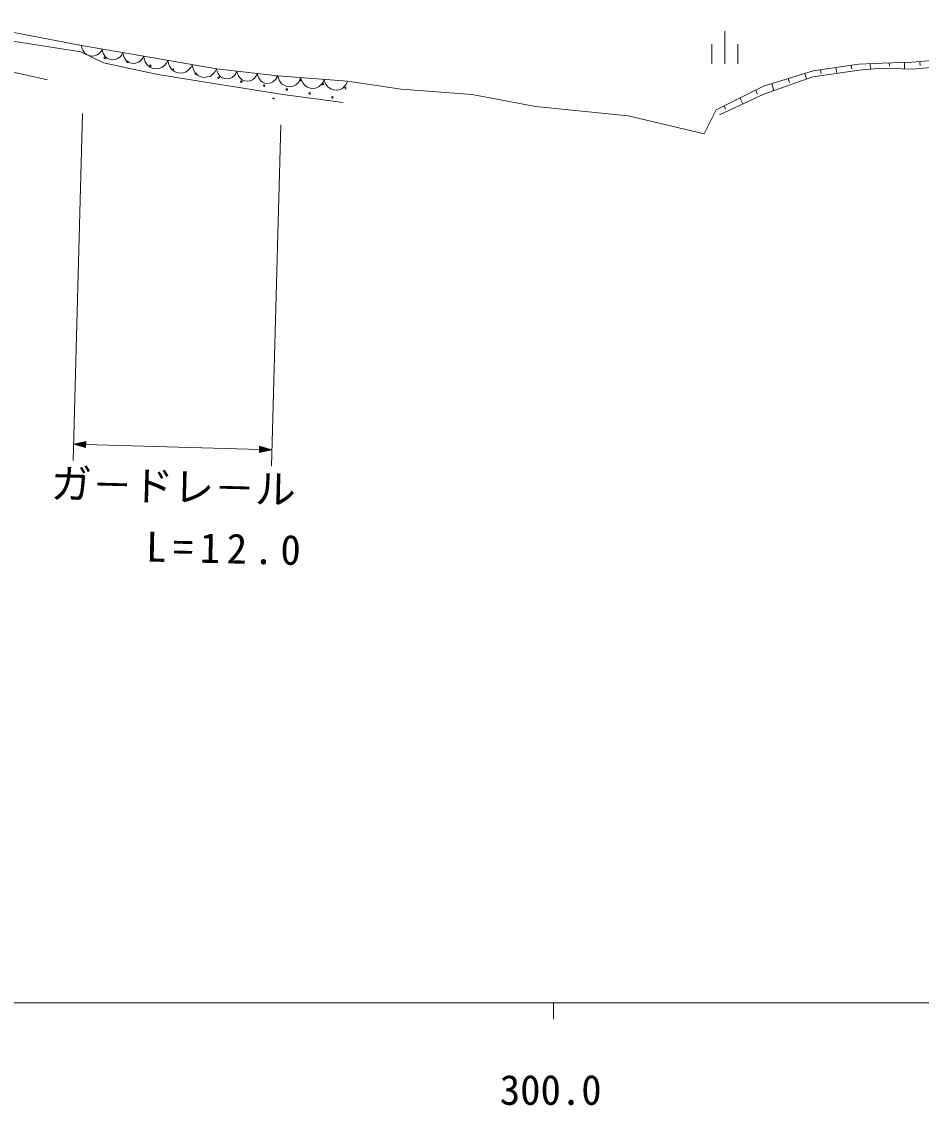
# Model space of a CAD drawing. Units: millimetres, scale not verified. Extents: x 33656 to 673656, y 21260 to 381260.
# Drawn here: x 329098 to 384187, y 199975 to 266322 of the extents above; entities that cross this region are included whole.
import ezdxf
from ezdxf.enums import TextEntityAlignment as Align

# ---------------------------------------------------------------- set-up
doc = ezdxf.new("R2010")
doc.units = ezdxf.units.MM
doc.header["$LTSCALE"] = 1000
doc.layers.add('S-SUV', color=7, linetype='Continuous', lineweight=13)
doc.styles.add('ＭＳ ゴシック', font='')
doc.styles.get('ＭＳ ゴシック').set_extended_font_data('MS Gothic')

msp = doc.modelspace()

# ---------------------------------------------------------------- linework, layer by layer
at = {"layer": 'S-SUV'}
for p, q in [((325084, 266322), (332769, 264872)), ((372158, 265738), (372158, 263738)), ((328418, 265142), (332727, 264472)), ((332769, 264872), (332791, 264718)), ((336569, 264201), (332769, 264872)), ((371358, 264943), (371358, 263743)), ((372958, 264943), (372958, 263743)), ((332727, 264472), (334099, 263809)), ((332791, 264718), (332845, 264581)), ((332845, 264581), (332944, 264420)), ((332944, 264420), (333070, 264319)), ((333070, 264319), (333210, 264245)), ((333210, 264245), (333406, 264211)), ((333406, 264211), (333564, 264232)), ((333564, 264232), (333716, 264283)), ((333716, 264283), (333864, 264401)), ((333864, 264401), (333959, 264511)), ((333959, 264511), (334035, 264648)), ((334035, 264648), (334057, 264494)), ((334057, 264494), (334111, 264357)), ((334111, 264357), (334210, 264196)), ((334210, 264196), (334336, 264096)), ((334336, 264096), (334477, 264022)), ((334983, 264060), (335131, 264177)), ((335131, 264177), (335226, 264288)), ((335226, 264288), (335302, 264425)), ((335302, 264425), (335324, 264271)), ((335324, 264271), (335378, 264134)), ((335378, 264134), (335477, 263973)), ((336398, 263954), (336492, 264064)), ((336492, 264064), (336569, 264201)), ((336569, 264201), (336595, 264020)), ((336569, 264201), (341032, 263425)), ((387511, 264163), (383612, 263833)), ((326908, 263592), (330670, 262752)), ((334099, 263809), (337429, 263083)), ((334477, 264022), (334673, 263987)), ((334673, 263987), (334830, 264008)), ((334830, 264008), (334983, 264060)), ((335477, 263973), (335603, 263872)), ((335603, 263872), (335743, 263798)), ((335743, 263798), (335940, 263764)), ((335940, 263764), (336097, 263785)), ((336097, 263785), (336249, 263836)), ((336249, 263836), (336398, 263954)), ((336595, 264020), (336659, 263860)), ((336659, 263860), (336775, 263671)), ((336775, 263671), (336923, 263553)), ((336923, 263553), (337088, 263467)), ((337088, 263467), (337319, 263427)), ((337319, 263427), (337504, 263452)), ((337504, 263452), (337683, 263513)), ((337683, 263513), (337856, 263651)), ((337856, 263651), (337967, 263782)), ((337967, 263782), (338056, 263942)), ((338056, 263942), (338082, 263761)), ((338082, 263761), (338146, 263601)), ((338146, 263601), (338263, 263412)), ((338263, 263412), (338411, 263294)), ((339344, 263393), (339455, 263523)), ((339455, 263523), (339544, 263683)), ((339544, 263683), (339570, 263503)), ((339570, 263503), (339634, 263342)), ((340942, 263264), (341032, 263425)), ((341032, 263425), (341062, 263276)), ((341032, 263425), (344774, 263004)), ((380364, 263716), (377554, 263302)), ((378959, 263509), (379011, 263153)), ((379896, 263647), (379927, 263434)), ((381765, 263785), (380364, 263716)), ((381769, 263485), (380388, 263358)), ((381064, 263750), (381081, 263422)), ((383612, 263833), (381765, 263785)), ((383639, 263423), (381769, 263485)), ((382227, 263797), (382232, 263601)), ((383150, 263821), (383160, 263439)), ((383639, 263423), (387633, 263785)), ((384099, 263874), (384120, 263631)), ((337429, 263083), (340866, 262542)), ((338411, 263294), (338576, 263208)), ((338576, 263208), (338807, 263168)), ((338807, 263168), (338991, 263193)), ((338991, 263193), (339170, 263254)), ((339170, 263254), (339344, 263393)), ((339634, 263342), (339751, 263153)), ((339751, 263153), (339899, 263035)), ((339899, 263035), (340064, 262949)), ((340064, 262949), (340294, 262909)), ((340294, 262909), (340479, 262935)), ((340479, 262935), (340658, 262995)), ((340658, 262995), (340832, 263134)), ((340832, 263134), (340942, 263264)), ((341062, 263276), (341124, 263146)), ((341124, 263146), (341230, 262995)), ((341230, 262995), (341359, 262905)), ((341359, 262905), (341500, 262842)), ((341500, 262842), (341693, 262820)), ((341693, 262820), (341845, 262850)), ((341845, 262850), (341991, 262910)), ((341991, 262910), (342128, 263033)), ((342128, 263033), (342213, 263147)), ((342213, 263147), (342279, 263285)), ((342279, 263285), (342310, 263136)), ((342310, 263136), (342371, 263006)), ((342371, 263006), (342477, 262855)), ((342477, 262855), (342606, 262765)), ((342606, 262765), (342747, 262701)), ((343093, 262710), (343238, 262769)), ((343238, 262769), (343375, 262893)), ((343375, 262893), (343461, 263007)), ((343461, 263007), (343527, 263144)), ((343527, 263144), (343557, 262996)), ((343557, 262996), (343618, 262866)), ((343618, 262866), (343725, 262715)), ((344486, 262629), (344623, 262753)), ((344623, 262753), (344708, 262866)), ((344708, 262866), (344774, 263004)), ((344774, 263004), (344815, 262836)), ((349057, 262680), (344774, 263004)), ((344815, 262836), (344890, 262690)), ((346039, 262603), (346132, 262736)), ((346132, 262736), (346202, 262896)), ((346202, 262896), (346243, 262728)), ((347560, 262628), (347629, 262788)), ((347629, 262788), (347670, 262620)), ((377554, 263302), (374525, 262372)), ((377553, 262937), (374541, 261880)), ((376039, 262837), (376111, 262603)), ((377049, 263147), (377156, 262798)), ((380388, 263358), (377553, 262937)), ((378022, 263371), (378054, 263157)), ((345095, 261856), (340866, 262542)), ((342747, 262701), (342941, 262680)), ((342941, 262680), (343093, 262710)), ((343725, 262715), (343853, 262625)), ((343853, 262625), (343995, 262561)), ((343995, 262561), (344188, 262540)), ((344188, 262540), (344340, 262570)), ((344340, 262570), (344486, 262629)), ((344890, 262690), (345018, 262523)), ((345018, 262523), (345168, 262425)), ((345168, 262425), (345332, 262359)), ((345332, 262359), (345553, 262342)), ((345553, 262342), (345725, 262383)), ((345725, 262383), (345888, 262457)), ((345888, 262457), (346039, 262603)), ((346243, 262728), (346318, 262582)), ((346318, 262582), (346445, 262415)), ((346445, 262415), (346596, 262317)), ((346596, 262317), (346759, 262251)), ((346759, 262251), (346981, 262234)), ((346981, 262234), (347152, 262275)), ((347152, 262275), (347316, 262349)), ((347316, 262349), (347467, 262495)), ((347467, 262495), (347560, 262628)), ((347670, 262620), (347745, 262474)), ((347745, 262474), (347873, 262306)), ((347873, 262306), (348023, 262209)), ((348023, 262209), (348187, 262142)), ((348187, 262142), (348408, 262126)), ((348408, 262126), (348580, 262167)), ((348580, 262167), (348743, 262240)), ((348743, 262240), (348895, 262387)), ((348895, 262387), (348987, 262520)), ((348987, 262520), (349057, 262680)), ((352333, 262185), (349057, 262680)), ((356689, 261865), (352333, 262185)), ((371620, 260928), (374525, 262372)), ((374041, 262131), (374158, 261896)), ((375029, 262527), (375161, 262097)), ((345095, 261856), (348779, 261365)), ((360553, 261127), (356689, 261865)), ((374541, 261880), (371830, 260628)), ((373072, 261650), (373254, 261285)), ((366229, 260563), (360553, 261127)), ((370888, 259448), (371620, 260928)), ((372104, 261168), (372205, 260967)), ((332828, 260690), (332242, 239451)), ((366229, 260563), (370888, 259448)), ((344388, 239116), (344964, 259996)), ((333025, 240618), (332270, 240451)), ((332270, 240451), (333014, 240243)), ((332270, 240451), (344416, 240116)), ((332347, 240449), (333005, 240590)), ((332996, 240271), (332349, 240449)), ((332424, 240447), (332976, 240563)), ((332969, 240300), (332424, 240447)), ((332498, 240445), (332947, 240535)), ((332942, 240329), (332498, 240445)), ((332575, 240442), (332919, 240508)), ((332914, 240358), (332575, 240442)), ((332650, 240440), (332890, 240481)), ((332887, 240387), (332650, 240440)), ((332727, 240438), (332861, 240453)), ((332860, 240435), (332727, 240438)), ((332860, 240416), (332727, 240438)), ((332861, 240453), (332860, 240416)), ((332890, 240481), (332887, 240387)), ((332919, 240508), (332914, 240358)), ((332947, 240535), (332942, 240329)), ((332976, 240563), (332969, 240300)), ((333005, 240590), (332996, 240271)), ((333014, 240243), (333025, 240618)), ((343671, 240324), (343661, 239949)), ((344416, 240116), (343671, 240324)), ((343680, 239977), (343689, 240296)), ((343689, 240296), (344337, 240118)), ((343709, 240004), (343717, 240267)), ((343717, 240267), (344262, 240120)), ((343738, 240032), (343744, 240238)), ((343744, 240238), (344187, 240122)), ((343767, 240059), (343771, 240209)), ((343771, 240209), (344110, 240124)), ((343796, 240086), (343799, 240180)), ((343799, 240180), (344035, 240127)), ((343661, 239949), (344416, 240116)), ((344339, 240118), (343680, 239977)), ((344262, 240120), (343709, 240004)), ((344187, 240122), (343738, 240032)), ((344110, 240124), (343767, 240059)), ((344035, 240127), (343796, 240086)), ((343825, 240114), (343826, 240151)), ((343825, 240132), (343958, 240129)), ((343958, 240129), (343825, 240114)), ((343826, 240151), (343958, 240129)), ((33656, 206260), (572656, 206260)), ((361656, 206260), (361656, 205260))]:
    msp.add_line(p, q, dxfattribs=at)
for centre in [(334189, 264108), (335582, 263865), (336975, 263623), (338369, 263380), (339762, 263138), (341155, 262896), (346153, 262744), (342549, 262653), (343942, 262411), (345335, 262169), (347546, 262502), (346728, 261926), (348122, 261684)]:
    msp.add_circle(centre, 49.8, dxfattribs=at)
for centre, start, end in [((344760, 262986), 150.75198, 17.93506), ((348940, 262259), 44.44193, 291.65387), ((344517, 261593), 340.44019, 170.28705)]:
    msp.add_arc(centre, 49.8, start, end, dxfattribs=at)

# ---------------------------------------------------------------- texts
at = {"layer": 'S-SUV', "style": 'ＭＳ ゴシック'}
msp.add_text('ガ－ドレ－ル', height=1833, rotation=358.5, dxfattribs=at).set_placement((330851, 236600), align=Align.BOTTOM_LEFT)
msp.add_text('300.0', height=1833, dxfattribs=at).set_placement((358376, 199455), align=Align.BOTTOM_LEFT)
at = {"layer": 'S-SUV', "insert": (336696, 233242), "char_height": 1833, "attachment_point": 7, "rotation": 358.7, "style": 'ＭＳ ゴシック'}
msp.add_mtext('\\T1.32;L=12.0', dxfattribs=at)

doc.saveas('drawing.dxf')
